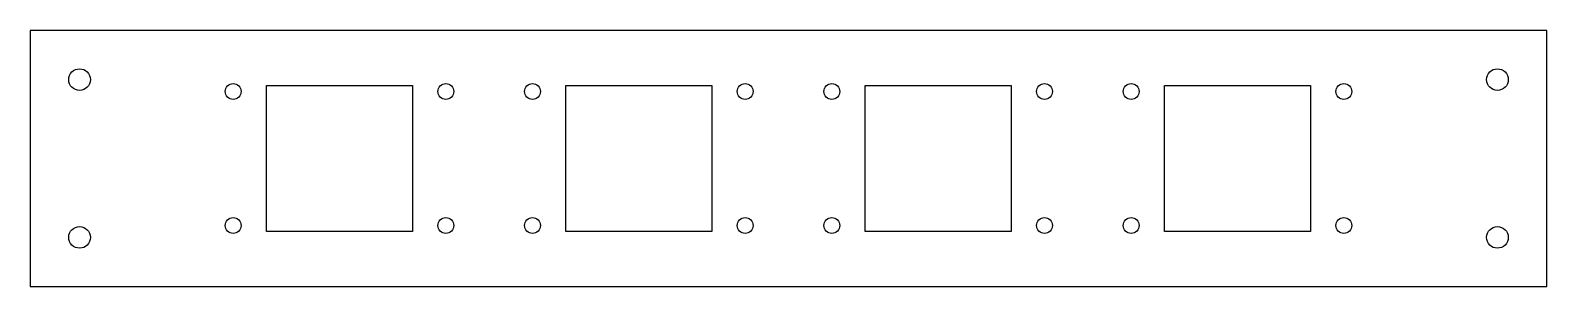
# Model space of a CAD drawing. Header units: millimetres. Extents: x -192 to 192, y -32 to 32.
import ezdxf

# ---------------------------------------------------------------- set-up
doc = ezdxf.new("R2010")
doc.units = ezdxf.units.MM

msp = doc.modelspace()

# ---------------------------------------------------------------- linework, layer by layer
for points in [[(-192.5, 32.5), (-192.5, -32.5), (192.5, -32.5), (192.5, 32.5)], [(-132.5, -18.5), (-132.5, 18.5), (-95.5, 18.5), (-95.5, -18.5)], [(-56.5, 18.5), (-19.5, 18.5), (-19.5, -18.5), (-56.5, -18.5)], [(19.5, 18.5), (56.5, 18.5), (56.5, -18.5), (19.5, -18.5)], [(95.5, 18.5), (132.5, 18.5), (132.5, -18.5), (95.5, -18.5)]]:
    msp.add_lwpolyline(points, close=True)
for centre, radius in [((-180, 20), 2.75), ((180, 20), 2.75), ((-141, 17), 2), ((-87, 17), 2), ((-65, 17), 2), ((-11, 17), 2), ((11, 17), 2), ((65, 17), 2), ((87, 17), 2), ((141, 17), 2), ((-141, -17), 2), ((-87, -17), 2), ((-65, -17), 2), ((-11, -17), 2), ((11, -17), 2), ((65, -17), 2), ((87, -17), 2), ((141, -17), 2), ((-180, -20), 2.75), ((180, -20), 2.75)]:
    msp.add_circle(centre, radius)

doc.saveas('drawing.dxf')
